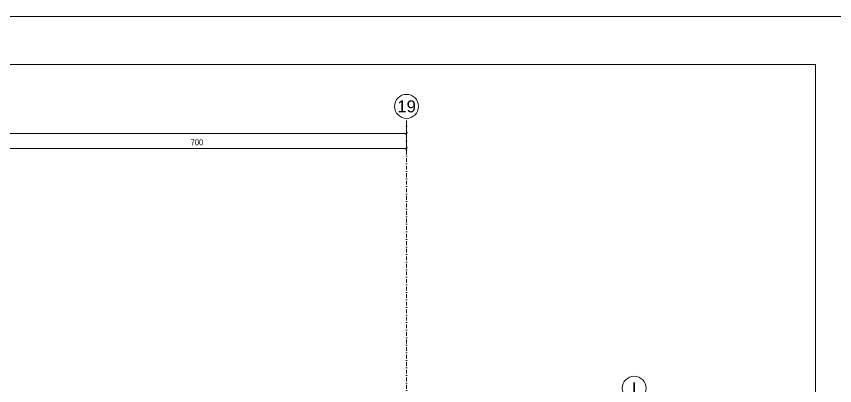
# Model space of a CAD drawing. Extents: x -1701 to 23780, y -363 to 7742.
# Drawn here: x 4071 to 5437, y 3590 to 4205 of the extents above; entities that cross this region are included whole.
import ezdxf
from ezdxf.enums import TextEntityAlignment as Align

# ---------------------------------------------------------------- set-up
doc = ezdxf.new("R2010")
doc.units = 0
doc.header["$LTSCALE"] = 25
doc.header["$MEASUREMENT"] = 0
doc.header["$PDMODE"] = 1
doc.linetypes.add('Audi$0$DASHDOT2', pattern=[0.5, 0.25, -0.125, 0, -0.125])
doc.layers.get('0').update_dxf_attribs({"color": 9, "lineweight": 9})
doc.layers.get('Defpoints').update_dxf_attribs({"color": 9, "lineweight": 9})
for name, color, linetype, lineweight in [('Audi$0$10', 8, 'Continuous', 9), ('Audi$0$24', 8, 'Audi$0$DASHDOT2', 9), ('Audi$0$25', 8, 'Continuous', 9)]:
    doc.layers.add(name, color=color, linetype=linetype, lineweight=lineweight)
doc.layers.add('Audi$0$40A', color=8, linetype='Continuous', lineweight=9, plot=False)
doc.styles.add('Audi$0$Arial', font='arial.ttf', dxfattribs={"height": 2.5})
doc.styles.add('Audi$0$MuuM_TEXT-STANDART', font='ARIALN.TTF')
doc.dimstyles.new('Audi$0$MuuM_DIM50', dxfattribs={"dimscale": 5, "dimtxt": 2, "dimasz": 1, "dimexe": 1, "dimexo": 1, "dimgap": 1, "dimtad": 1, "dimdec": 1, "dimrnd": 0.5, "dimdsep": 46, "dimtxsty": 'Audi$0$MuuM_TEXT-STANDART', "dimblk": 'Audi$0$_ArchTick', "dimcen": 0, "dimdle": 0.15, "dimclrd": 256, "dimclre": 256, "dimclrt": 256, "dimadec": 0, "dimazin": 0, "dimtfac": 5, "dimtdec": 1, "dimtix": 1, "dimtmove": 2, "dimatfit": 3, "dimldrblk": 'Audi$0$_Dot', "dimfxl": 3, "dimfxlon": 1, "dimtolj": 1, "dimlwd": -1, "dimlwe": -1, "dimarcsym": 0})

# ---------------------------------------------------------------- blocks, each defined once
blk = doc.blocks.new('Audi$0$0_aks')
at = {"linetype": 'Continuous'}
blk.add_circle((0, 0), 2, dxfattribs=at)
at = {"style": 'Audi$0$Arial'}
blk.add_attdef('AKS', text='', height=2, dxfattribs=at).set_placement((0, 0), align=Align.MIDDLE_CENTER)
blk = doc.blocks.new('Audi$0$_ArchTick')
at = {"color": 0, "linetype": 'ByBlock', "const_width": 0.15}
blk.add_lwpolyline([(-0.5, -0.5), (0.5, 0.5)], dxfattribs=at)
blk = doc.blocks.new('*D4773')
at = {"layer": 'Audi$0$25', "transparency": 16777216}
for p, q in [((-3500, 1240), (-3500, 1220)), ((0, 1240), (0, 1220)), ((-3500.8, 1225), (0.7, 1225))]:
    blk.add_line(p, q, dxfattribs=at)
at = {"layer": 'Defpoints', "color": 0, "transparency": 16777216}
for p in [(-3500, 1250), (0, 1250), (0, 1225)]:
    blk.add_point(p, dxfattribs=at)
at = {"layer": 'Audi$0$25', "transparency": 16777216, "xscale": 5, "yscale": 5, "zscale": 5, "rotation": 180}
blk.add_blockref('Audi$0$_ArchTick', (-3500, 1225), dxfattribs=at)
at = {"layer": 'Audi$0$25', "transparency": 16777216, "xscale": 5, "yscale": 5, "zscale": 5}
blk.add_blockref('Audi$0$_ArchTick', (0, 1225), dxfattribs=at)
at = {"layer": 'Audi$0$25', "transparency": 16777216, "insert": (-1750, 1235.1), "char_height": 10, "attachment_point": 5, "style": 'Audi$0$MuuM_TEXT-STANDART'}
blk.add_mtext('\\A1;3500', dxfattribs=at)
blk = doc.blocks.new('Audi$0$_Dot')
at = {"color": 0, "linetype": 'ByBlock', "lineweight": -2}
blk.add_line((-0.5, 0), (-1, 0), dxfattribs=at)
at = {"color": 0, "linetype": 'ByBlock', "const_width": 0.5}
blk.add_lwpolyline([(-0.25, 0, 1), (0.25, 0, 1)], format="xyb", close=True, dxfattribs=at)
blk = doc.blocks.new('*D4774')
at = {"layer": 'Audi$0$25', "transparency": 16777216}
for p, q in [((-700, 1215), (-700, 1195)), ((0, 1215), (0, 1195)), ((0.7, 1200), (-700.8, 1200))]:
    blk.add_line(p, q, dxfattribs=at)
at = {"layer": 'Defpoints', "color": 0, "transparency": 16777216}
for p in [(-700, 1250), (0, 1250), (-700, 1200)]:
    blk.add_point(p, dxfattribs=at)
at = {"layer": 'Audi$0$25', "transparency": 16777216, "xscale": 5, "yscale": 5, "zscale": 5, "rotation": 180}
blk.add_blockref('Audi$0$_ArchTick', (-700, 1200), dxfattribs=at)
at = {"layer": 'Audi$0$25', "transparency": 16777216, "xscale": 5, "yscale": 5, "zscale": 5}
blk.add_blockref('Audi$0$_ArchTick', (0, 1200), dxfattribs=at)
at = {"layer": 'Audi$0$25', "transparency": 16777216, "insert": (-350, 1210.1), "char_height": 10, "attachment_point": 5, "style": 'Audi$0$MuuM_TEXT-STANDART'}
blk.add_mtext('\\A1;700', dxfattribs=at)
blk = doc.blocks.new('Audi$0$P-AKS_AUDI')
at = {"layer": 'Audi$0$24'}
blk.add_lwpolyline([(0, -2590), (0, 1250)], dxfattribs=at)
at = {"layer": 'Audi$0$24', "xscale": 10, "yscale": 10, "zscale": 10}
for p, values in [((0, 1270), {'AKS': '19'}), ((380, 800), {'AKS': 'I'})]:
    blk.add_blockref('Audi$0$0_aks', p, dxfattribs=at).add_auto_attribs(values)
at = {"layer": 'Audi$0$25'}
for base, p1, p2, picture, middle in [((0, 1225), (-3500, 1250), (0, 1250), '*D4773', (-1750, 1235.11)), ((-700, 1200), (0, 1250), (-700, 1250), '*D4774', (-350, 1210.11))]:
    dim = blk.add_linear_dim(base=base, p1=p1, p2=p2, dimstyle='Audi$0$MuuM_DIM50', dxfattribs=at)
    dim.commit()
    dim.dimension.update_dxf_attribs({"geometry": picture, "text_midpoint": middle})
blk = doc.blocks.new('Audi$0$p-zemin kat')
at = {"layer": 'Audi$0$24'}
blk.add_blockref('Audi$0$P-AKS_AUDI', (4722.5, 2785), dxfattribs=at)
blk = doc.blocks.new('Audi')
at = {"layer": 'Audi$0$40A'}
for points in [[(5945, 4205), (0, 4205), (0, 0), (5945, 0)], [(5405.06, 80), (80, 80), (80, 4125), (5405.06, 4125)]]:
    blk.add_lwpolyline(points, close=True, dxfattribs=at)
at = {"layer": 'Audi$0$10'}
blk.add_blockref('Audi$0$p-zemin kat', (0, 0), dxfattribs=at)

msp = doc.modelspace()

# ---------------------------------------------------------------- block references
at = {"color": 6}
msp.add_blockref('Audi', (0, 0), dxfattribs=at)

doc.saveas('drawing.dxf')
